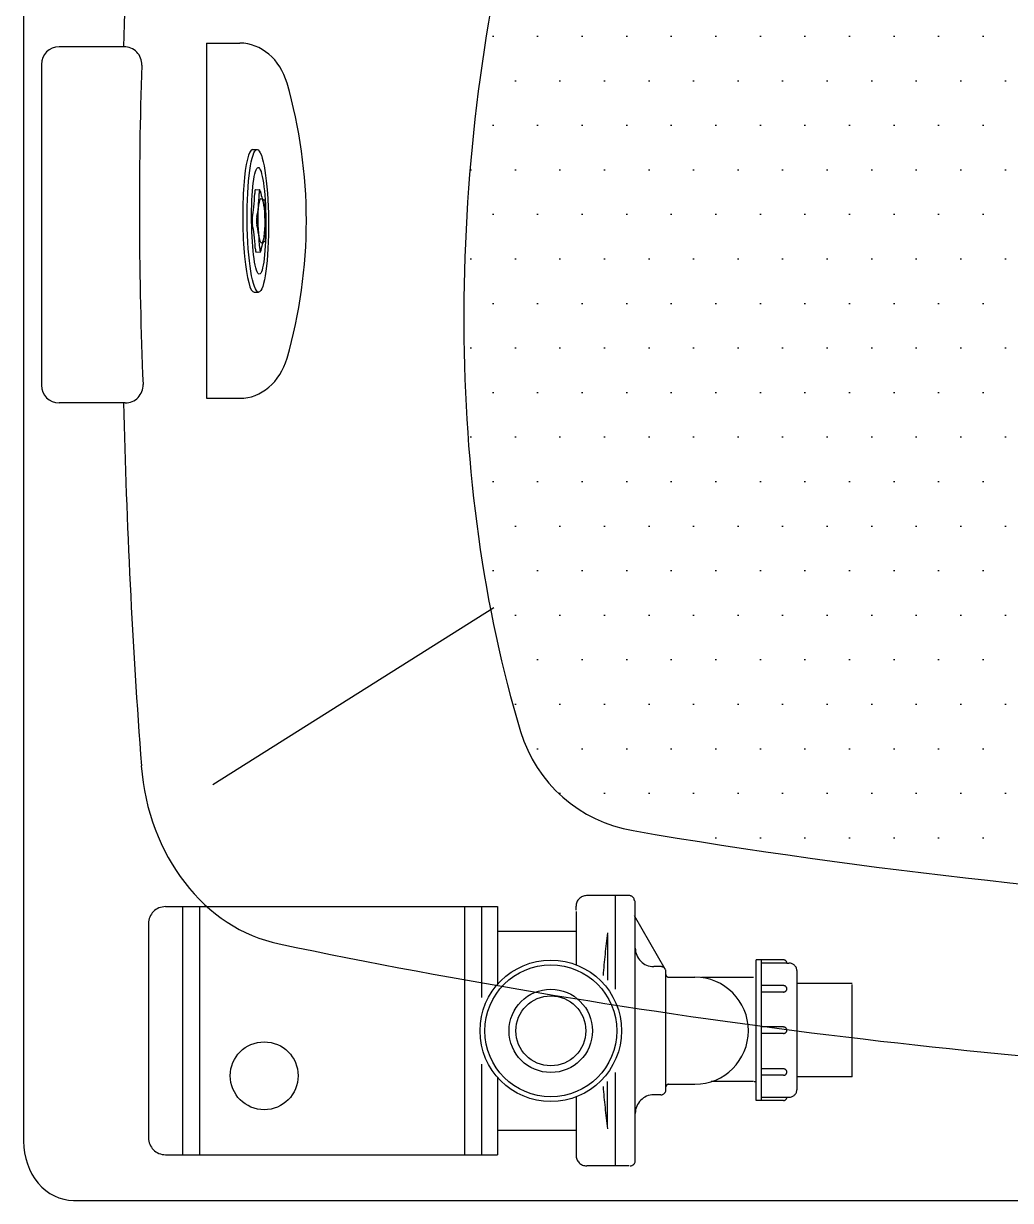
# Model space of a CAD drawing. Header units: millimetres. Extents: x -1273.63 to -1271.8, y 2253.67 to 2254.77.
# Drawn here: x -1273.629 to -1273.075, y 2253.668 to 2254.329 of the extents above; entities that cross this region are included whole.
import ezdxf

# ---------------------------------------------------------------- set-up
doc = ezdxf.new("R2010")
doc.units = ezdxf.units.MM
doc.header["$LTSCALE"] = 10
doc.linetypes.add('HIDDEN', pattern=[0.375, 0.25, -0.125])
for name, color, linetype in [('CONTOR05', 7, 'Continuous'), ('jacuzzi', 1, 'Continuous'), ('LCOTA02', 1, 'Continuous')]:
    doc.layers.add(name, color=color, linetype=linetype)

# ---------------------------------------------------------------- blocks, each defined once
blk = doc.blocks.new('A$C1E5B20B9')
at = {"layer": 'LCOTA02'}
for p, q in [((12, 80), (17, 80)), ((14.56, 57.49), (19.56, 57.49)), ((14.56, 22.51), (20.02, 22.51)), ((12, 0), (17, 0))]:
    blk.add_line(p, q, dxfattribs=at)
for centre, major_axis, start_param, end_param in [((12, 40), (0, 40), 0, 3.141593), ((8.17, 58.96), (0, 19), 3.648269, 4.519872), ((14.56, 54.81), (0, 2.68), 6.283185, 7.661464), ((13.17, 58.96), (0, 19), 3.648269, 4.519872), ((19.56, 54.81), (0, 2.68), 5.533225, 7.661464), ((23.99, 70.67), (0, 19), 2.391632, 3.263235), ((24.78, 49.15), (0, 2.68), 4.276588, 6.404827), ((30.68, 40), (0, 19), 1.134995, 2.006598), ((11.33, 40), (0, 2.68), 0.506677, 2.634916), ((16.33, 40), (0, 2.68), 0.506677, 2.634916), ((8.17, 21.04), (0, 19), 4.904906, 5.776509), ((13.17, 21.04), (0, 19), 4.904906, 5.776509), ((23.99, 9.33), (0, 19), 6.161543, 7.033146), ((24.78, 30.85), (0, 2.68), 3.019951, 5.14819), ((14.56, 25.19), (0, 2.68), 1.763314, 3.141593), ((19.56, 25.19), (0, 2.68), 1.763314, 3.891553)]:
    blk.add_ellipse(centre, major_axis=major_axis, ratio=0.3, start_param=start_param, end_param=end_param, dxfattribs=at)
for centre, major_axis, ratio in [((17, 40), (0, 40), 0.3), ((18, 40), (0, 30), 0.266667), ((21, 40), (0, 12.5), 0.3)]:
    blk.add_ellipse(centre, major_axis=major_axis, ratio=ratio, dxfattribs=at)
blk = doc.blocks.new('A$C00053991')
at = {"layer": 'CONTOR05', "xscale": 0.5, "zscale": 0.5}
blk.add_blockref('A$C1E5B20B9', (0, 0), dxfattribs=at)
blk = doc.blocks.new('A$C691B2982')
at = {"layer": 'CONTOR05', "xscale": 0.1, "yscale": 0.1, "zscale": 0.1}
blk.add_blockref('A$C00053991', (0, 0), dxfattribs=at)
blk = doc.blocks.new('A$C159910E5')
at = {"layer": 'CONTOR05', "rotation": 270}
blk.add_blockref('A$C691B2982', (0, 1.45), dxfattribs=at)
blk = doc.blocks.new('A$C3BF32979')
at = {"layer": 'CONTOR05', "rotation": 314.9999999999977}
blk.add_blockref('A$C159910E5', (-0.396, 5.261), dxfattribs=at)

msp = doc.modelspace()

# ---------------------------------------------------------------- hatches: boundary and pattern name
at = {"layer": 'jacuzzi'}
h = msp.add_hatch(dxfattribs=at)
h.set_pattern_fill('DOTS', color=256, scale=0.4, style=0)
h.set_pattern_definition([(0, (-1275.528308, 2255.046408), (0.0125, 0.025), [0, -0.025])])
edge = h.paths.add_edge_path()
edge.add_ellipse((-1272.71431, 2252.07871), major_axis=(0, 2.48397), ratio=0.842911, start_angle=-16.08844, end_angle=16.27113)
edge.add_arc((-1273.27477, 2254.38759), 0.08, 109.09936, 166.13074)
edge.add_ellipse((-1273.05178, 2254.26396), major_axis=(0.08462, 0.57165), ratio=0.558822, start_angle=80.31356, end_angle=130.20099)
edge.add_arc((-1273.27383, 2253.9543), 0.08, 196.85878, 260.34961)
edge.add_ellipse((-1272.71431, 2258.61767), major_axis=(0, 4.7907), ratio=0.842911, start_angle=171.84333, end_angle=177.52904)
edge.add_ellipse((-1272.71431, 2258.61767), major_axis=(0, 4.7907), ratio=0.842911, start_angle=182.47096, end_angle=188.0699)
edge.add_arc((-1272.1607, 2253.9533), 0.08, 279.54827, 343.03073)
edge.add_ellipse((-1272.38245, 2254.26396), major_axis=(-0.15407, 0.46127), ratio=0.68241, start_angle=212.24921, end_angle=275.0197, ccw=False)
edge.add_arc((-1272.15998, 2254.3897), 0.08, 14.00426, 71.11073)
edge.add_line((-1272.79836, 2253.85696), (-1272.86172, 2253.86213))
edge.add_line((-1272.88876, 2253.83101), (-1272.86172, 2253.86213))
edge.add_line((-1272.53986, 2253.83101), (-1272.5669, 2253.86213))
edge.add_line((-1272.63026, 2253.85696), (-1272.5669, 2253.86213))
edge.add_spline(control_points=[(-1272.67034, 2253.90308), (-1272.67034, 2253.89893), (-1272.66986, 2253.89479), (-1272.66726, 2253.88374), (-1272.66415, 2253.87716), (-1272.65565, 2253.86636), (-1272.65025, 2253.86215), (-1272.63988, 2253.8578), (-1272.63517, 2253.85688), (-1272.63047, 2253.85696)], knot_values=[1.570796, 1.570796, 1.570796, 1.570796, 1.842994, 1.842994, 2.322226, 2.322226, 2.801459, 2.801459, 3.155508, 3.155508, 3.155508, 3.155508], degree=3, periodic=0)
edge.add_arc((-1272.71431, 2253.91284), 0.04398, 0, 180)
edge.add_spline(control_points=[(-1272.79815, 2253.85696), (-1272.79454, 2253.8569), (-1272.79092, 2253.85742), (-1272.78163, 2253.86033), (-1272.77623, 2253.86373), (-1272.76727, 2253.8729), (-1272.76371, 2253.87867), (-1272.75935, 2253.89074), (-1272.75829, 2253.89691), (-1272.75829, 2253.90308)], knot_values=[3.127678, 3.127678, 3.127678, 3.127678, 3.399848, 3.399848, 3.853589, 3.853589, 4.307329, 4.307329, 4.712389, 4.712389, 4.712389, 4.712389], degree=3, periodic=0)

# ---------------------------------------------------------------- linework, layer by layer
at = {"layer": 'jacuzzi', "color": 3}
for p, q in [((-1273.62931, 2254.7346), (-1273.62931, 2253.70107)), ((-1273.6013, 2253.66784), (-1271.82732, 2253.66784))]:
    msp.add_line(p, q, dxfattribs=at)
at = {"layer": 'jacuzzi'}
for p, q in [((-1273.57294, 2254.31552), (-1273.60931, 2254.31552)), ((-1273.52661, 2254.31753), (-1273.52661, 2254.11814)), ((-1273.52661, 2254.31753), (-1273.50793, 2254.31753)), ((-1273.61931, 2254.30552), (-1273.61931, 2254.12552)), ((-1273.57223, 2254.11552), (-1273.60931, 2254.11552)), ((-1273.52661, 2254.11814), (-1273.50793, 2254.11814)), ((-1273.52306, 2253.90134), (-1273.36533, 2254.00064))]:
    msp.add_line(p, q, dxfattribs=at)
at = {"layer": 'jacuzzi', "linetype": 'HIDDEN'}
for p, q in [((-1273.28933, 2253.83897), (-1273.31339, 2253.83897)), ((-1273.29709, 2253.78636), (-1273.29709, 2253.83897)), ((-1273.54968, 2253.83277), (-1273.36334, 2253.83277)), ((-1273.54014, 2253.83277), (-1273.54014, 2253.69352)), ((-1273.5306, 2253.83277), (-1273.5306, 2253.69352)), ((-1273.38191, 2253.83277), (-1273.38191, 2253.69352)), ((-1273.37237, 2253.83277), (-1273.37237, 2253.78171)), ((-1273.36334, 2253.83277), (-1273.36334, 2253.79501)), ((-1273.36334, 2253.83277), (-1273.36334, 2253.7891)), ((-1273.36334, 2253.83073), (-1273.36334, 2253.79501)), ((-1273.36334, 2253.83073), (-1273.36334, 2253.79501)), ((-1273.31925, 2253.83081), (-1273.31925, 2253.83296)), ((-1273.31925, 2253.83081), (-1273.31925, 2253.83296)), ((-1273.286, 2253.69014), (-1273.286, 2253.83611)), ((-1273.26917, 2253.79768), (-1273.28647, 2253.82765)), ((-1273.55921, 2253.82323), (-1273.55921, 2253.70306)), ((-1273.36334, 2253.81902), (-1273.31925, 2253.81902)), ((-1273.30156, 2253.81706), (-1273.30156, 2253.79146)), ((-1273.27164, 2253.79911), (-1273.27558, 2253.79911)), ((-1273.2181, 2253.72396), (-1273.2181, 2253.80287)), ((-1273.21512, 2253.72396), (-1273.21512, 2253.80287)), ((-1273.20094, 2253.80107), (-1273.21512, 2253.80107)), ((-1273.20094, 2253.80107), (-1273.19973, 2253.80107)), ((-1273.20094, 2253.80102), (-1273.19973, 2253.80102)), ((-1273.26878, 2253.73), (-1273.26878, 2253.79625)), ((-1273.26733, 2253.79317), (-1273.25255, 2253.79317)), ((-1273.21966, 2253.79294), (-1273.2488, 2253.79294)), ((-1273.19522, 2253.73026), (-1273.19522, 2253.79657)), ((-1273.19522, 2253.73022), (-1273.19522, 2253.79652)), ((-1273.1642, 2253.78963), (-1273.19522, 2253.78963)), ((-1273.1642, 2253.73724), (-1273.1642, 2253.78914)), ((-1273.1642, 2253.78541), (-1273.1642, 2253.78909)), ((-1273.1642, 2253.78172), (-1273.1642, 2253.78541)), ((-1273.1642, 2253.7372), (-1273.1642, 2253.78541)), ((-1273.37237, 2253.7444), (-1273.37237, 2253.69352)), ((-1273.29709, 2253.68727), (-1273.29709, 2253.73975)), ((-1273.36334, 2253.73701), (-1273.36334, 2253.69352)), ((-1273.30156, 2253.70905), (-1273.30156, 2253.73464)), ((-1273.26733, 2253.73307), (-1273.25255, 2253.73307)), ((-1273.21966, 2253.73453), (-1273.24331, 2253.73453)), ((-1273.21881, 2253.73444), (-1273.21932, 2253.73444)), ((-1273.1642, 2253.73724), (-1273.19522, 2253.73724)), ((-1273.1642, 2253.7372), (-1273.19522, 2253.7372)), ((-1273.27164, 2253.72714), (-1273.27605, 2253.72714)), ((-1273.21512, 2253.72576), (-1273.19973, 2253.72576)), ((-1273.36334, 2253.70706), (-1273.36334, 2253.69352)), ((-1273.31925, 2253.70706), (-1273.36334, 2253.70706)), ((-1273.54968, 2253.69352), (-1273.36334, 2253.69352)), ((-1273.31925, 2253.69544), (-1273.31925, 2253.69328)), ((-1273.31925, 2253.69544), (-1273.31925, 2253.69328)), ((-1273.29648, 2253.68727), (-1273.31324, 2253.68727)), ((-1273.29648, 2253.68727), (-1273.31324, 2253.68727)), ((-1273.28933, 2253.68727), (-1273.29786, 2253.68727))]:
    msp.add_line(p, q, dxfattribs=at)
for points in [[(-1273.31925, 2253.83008), (-1273.31925, 2253.80014)], [(-1273.20274, 2253.80287), (-1273.2181, 2253.80287)], [(-1273.20274, 2253.78845), (-1273.21512, 2253.78845)], [(-1273.20274, 2253.78485), (-1273.21512, 2253.78485)], [(-1273.20274, 2253.76522), (-1273.21512, 2253.76522)], [(-1273.20274, 2253.76161), (-1273.21512, 2253.76161)], [(-1273.20274, 2253.74171), (-1273.21512, 2253.74171)], [(-1273.20274, 2253.73811), (-1273.21512, 2253.73811)], [(-1273.31925, 2253.72597), (-1273.31925, 2253.70209), (-1273.31925, 2253.69544)], [(-1273.20274, 2253.72396), (-1273.2181, 2253.72396)], [(-1273.31925, 2253.70706), (-1273.31925, 2253.70209), (-1273.31925, 2253.69544)]]:
    msp.add_lwpolyline(points, dxfattribs=at)
for radius in [0.03969, 0.037, 0.0234, 0.01963]:
    msp.add_circle((-1273.3334, 2253.76305), radius, dxfattribs=at)
at = {"layer": 'jacuzzi'}
msp.add_circle((-1273.49426, 2253.73784), 0.01905, dxfattribs=at)
for centre, radius, start, end in [((-1273.60931, 2254.30552), 0.01, 90, 180), ((-1273.57294, 2254.30552), 0.01, 358.04721, 90), ((-1271.20794, 2254.22489), 2.35638, 178.04721, 182.40654), ((-1273.60931, 2254.12552), 0.01, 180, 270), ((-1273.57223, 2254.12552), 0.01, 270, 2.40654), ((-1273.27383, 2253.9543), 0.08, 196.85878, 260.34961)]:
    msp.add_arc(centre, radius, start, end, dxfattribs=at)
at = {"layer": 'jacuzzi', "linetype": 'HIDDEN'}
for centre, radius, start, end in [((-1273.31324, 2253.83296), 0.00601, 90, 180), ((-1273.31324, 2253.83296), 0.00601, 90, 180), ((-1273.28933, 2253.83611), 0.00286, 0, 90), ((-1273.54968, 2253.82323), 0.00954, 90, 180), ((-1272.88732, 2253.7626), 0.41794, 172.3703, 175.66362), ((-1273.27558, 2253.80953), 0.01042, 180, 270), ((-1273.27164, 2253.79625), 0.00286, 0, 90), ((-1273.20274, 2253.80107), 0.0018, 0, 90), ((-1273.19973, 2253.79657), 0.0045, 0, 90), ((-1273.26733, 2253.79463), 0.00145, 180, 270), ((-1273.25255, 2253.76312), 0.03005, 270, 90), ((-1273.20274, 2253.78665), 0.0018, 270, 90), ((-1273.20274, 2253.76341), 0.0018, 270, 90), ((-1273.20274, 2253.73991), 0.0018, 270, 90), ((-1272.88732, 2253.7635), 0.41794, 184.33638, 187.6297), ((-1273.26733, 2253.73162), 0.00145, 90, 180), ((-1273.21881, 2253.7337), 0.000743, 14.85825, 90), ((-1273.27558, 2253.71672), 0.01042, 90, 180), ((-1273.27164, 2253.73), 0.00286, 270, 0), ((-1273.20274, 2253.72576), 0.0018, 270, 0), ((-1273.19973, 2253.73026), 0.0045, 270, 0), ((-1273.54968, 2253.70306), 0.00954, 180, 270), ((-1273.31324, 2253.69328), 0.00601, 180, 270), ((-1273.31324, 2253.69328), 0.00601, 180, 270), ((-1273.28886, 2253.69014), 0.00286, 270, 0)]:
    msp.add_arc(centre, radius, start, end, dxfattribs=at)
at = {"layer": 'jacuzzi'}
for centre, major_axis, ratio, start_param, end_param in [((-1270.67523, 2254.21402), (0, 3.43949), 0.842911, 1.482831, 1.541281), ((-1273.05178, 2254.26396), (0.08462, 0.57165), 0.558822, 1.401736, 2.272436), ((-1273.50793, 2254.2843), (0, 0.03323), 0.842911, -1.240499, 0), ((-1273.67133, 2254.21784), (0, 0.23815), 0.842911, 4.382092, 5.042686), ((-1273.50793, 2254.15137), (0, 0.03323), 0.842911, 3.141593, 4.382092), ((-1270.67523, 2254.21402), (0, 3.43949), 0.842911, 1.599437, 1.658762), ((-1273.46963, 2253.92164), (0, 0.11145), 0.842911, 1.658762, 2.968138), ((-1272.71431, 2258.61767), (0, 4.7907), 0.842911, 2.999232, 3.098466), ((-1272.71431, 2259.0358), (0, 5.30352), 0.842911, 2.968138, 3.107473)]:
    msp.add_ellipse(centre, major_axis=major_axis, ratio=ratio, start_param=start_param, end_param=end_param, dxfattribs=at)
at = {"layer": 'jacuzzi', "color": 3}
msp.add_ellipse((-1273.6013, 2253.70107), major_axis=(0, 0.03323), ratio=0.842911, start_param=1.570796, end_param=3.141593, dxfattribs=at)

# ---------------------------------------------------------------- block references
at = {"layer": 'jacuzzi', "xscale": 0.01000000000039614, "yscale": 0.01000000000021828, "zscale": 0.01000000000021828, "rotation": 135.5818886519914}
msp.add_blockref('A$C3BF32979', (-1273.45742, 2254.21818), dxfattribs=at)

doc.saveas('drawing.dxf')
